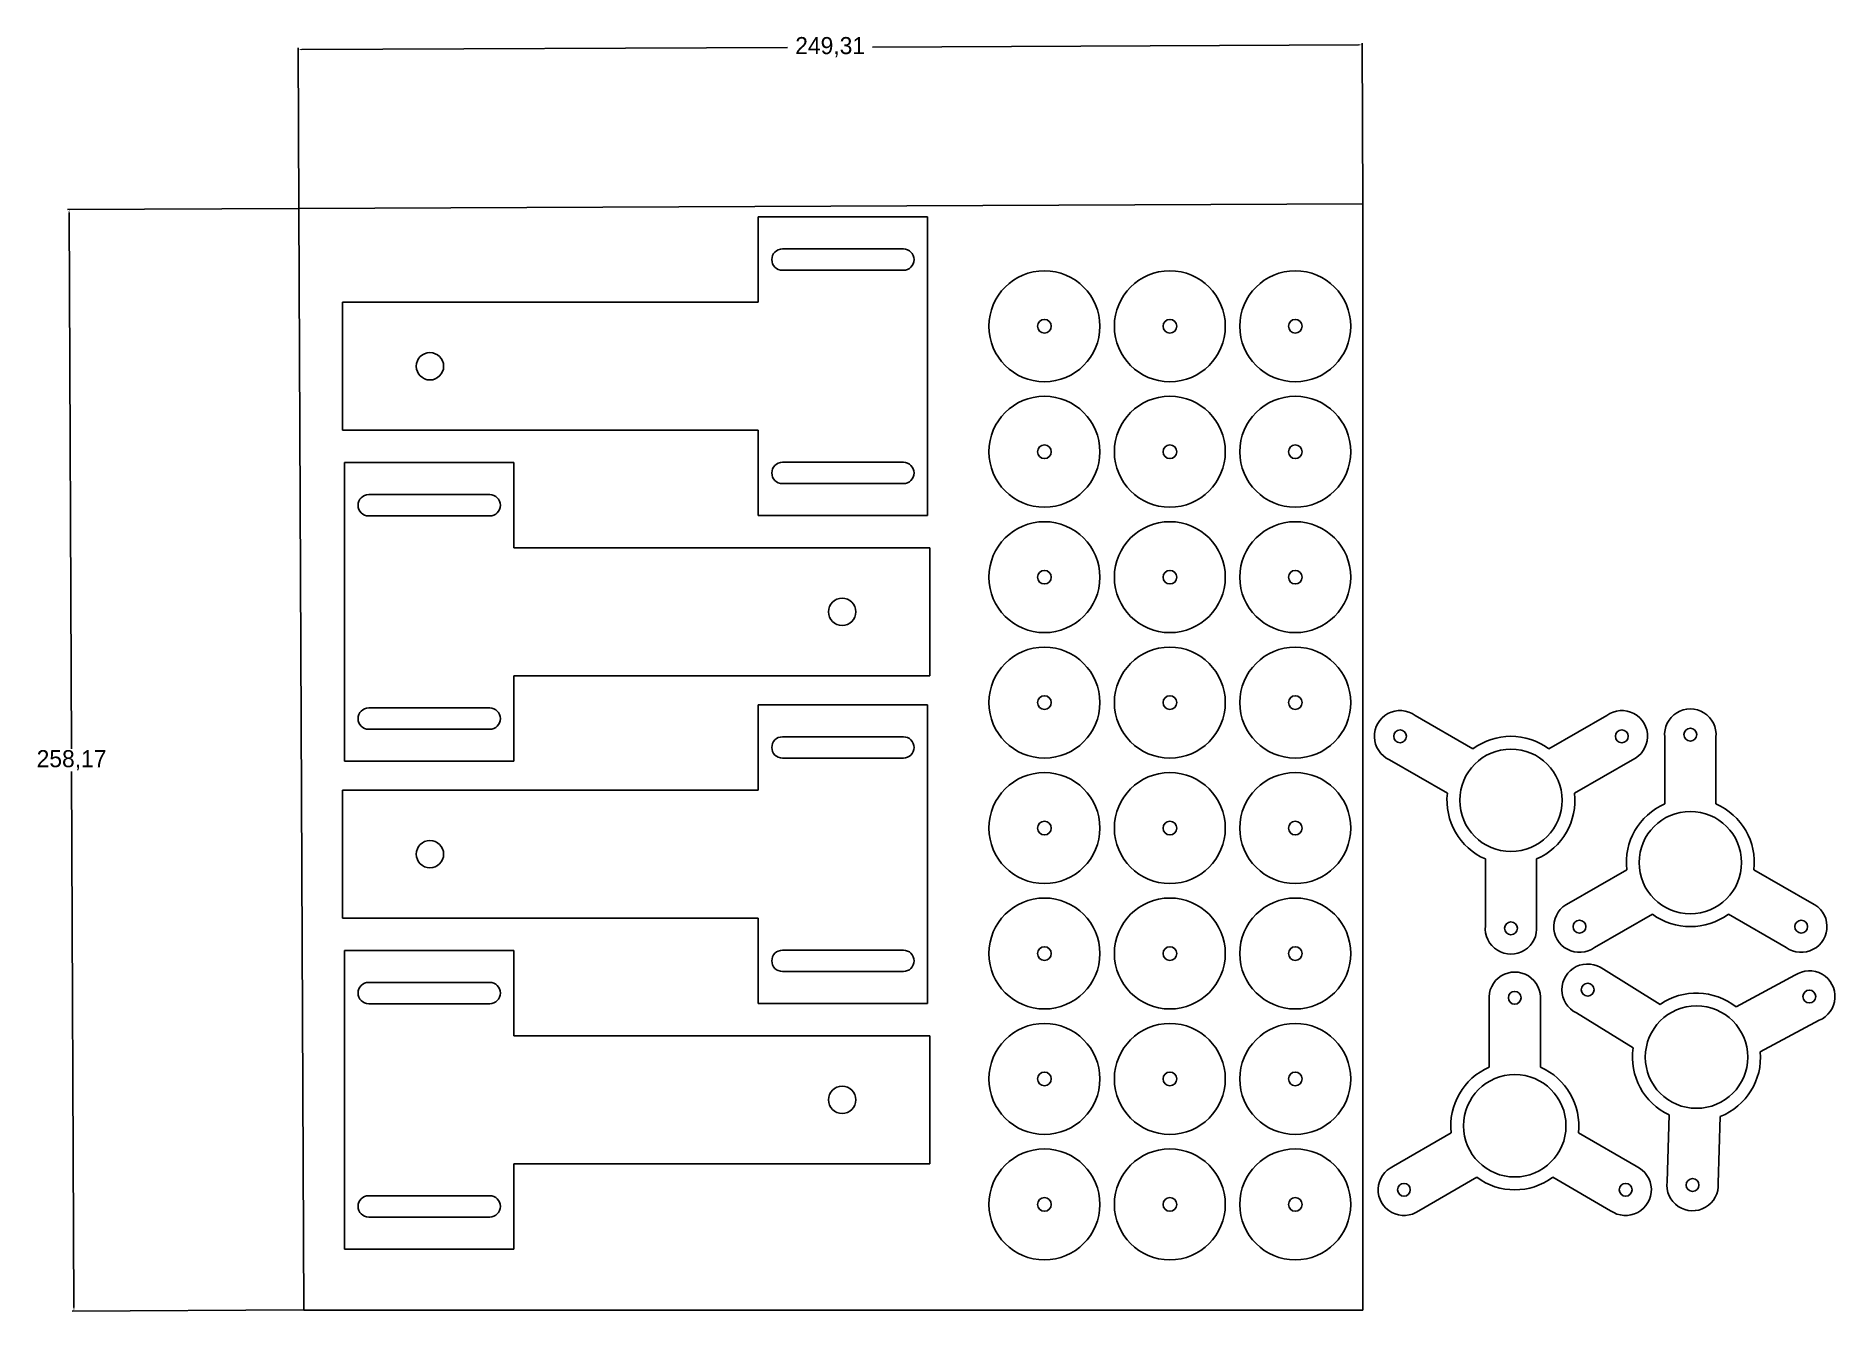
# Model space of a CAD drawing. Header units: millimetres. Extents: x 678 to 2786, y 105 to 1599.
import ezdxf

# ---------------------------------------------------------------- set-up
doc = ezdxf.new("R2010")
doc.units = ezdxf.units.MM
doc.header["$PDSIZE"] = -1
doc.dimstyles.new('ISO-25', dxfattribs={"dimtxt": 2.5, "dimasz": 2.5, "dimexe": 1.25, "dimexo": 0.625, "dimtad": 1, "dimtxsty": 'Standard', "dimcen": 2.5, "dimadec": 0, "dimazin": 0, "dimtfac": 1, "dimtmove": 0, "dimatfit": 3, "dimfxl": 1, "dimarcsym": 0})

# ---------------------------------------------------------------- blocks, each defined once
blk = doc.blocks.new('A$Cb21e7733')
for p, q in [((0, 50), (0, 70)), ((0, 70), (22, 70)), ((39.68, 70), (22, 70)), ((39.68, 50), (39.68, 70)), ((5.67, 62.5), (34.01, 62.5)), ((5.67, 57.5), (34.01, 57.5)), ((0, 50), (0, 20)), ((96.12, 50), (39.68, 50)), ((96.12, 50), (137.12, 50)), ((137.12, 20), (137.12, 50)), ((0, 20), (0, 0)), ((39.68, 20), (96.12, 20)), ((39.68, 0), (39.68, 20)), ((96.12, 20), (137.12, 20)), ((5.67, 12.5), (34.01, 12.5)), ((5.67, 7.5), (34.01, 7.5)), ((0, 0), (22, 0)), ((22, 0), (39.68, 0))]:
    blk.add_line(p, q)
blk.add_circle((116.62, 35), 3.2)
for centre, start, end in [((5.67, 60), 90, 270), ((34.01, 60), 270, 90), ((5.67, 10), 90, 270), ((34.01, 10), 270, 90)]:
    blk.add_arc(centre, 2.5, start, end)
blk = doc.blocks.new('*U10')
for radius in [65, 8]:
    blk.add_circle((0, 0), radius)
blk = doc.blocks.new('*U11')
at = {"color": 0, "linetype": 'ByBlock', "lineweight": -2, "transparency": 16777216}
for p in [(0, 294), (147, 294), (294, 294), (441, 294), (588, 294), (735, 294), (882, 294), (1029, 294), (0, 147), (147, 147), (294, 147), (441, 147), (588, 147), (735, 147), (882, 147), (1029, 147), (0, 0), (147, 0), (294, 0), (441, 0), (588, 0), (735, 0), (882, 0), (1029, 0)]:
    blk.add_blockref('*U10', p, dxfattribs=at)
blk = doc.blocks.new('*D12')
at = {"color": 0, "lineweight": -2, "transparency": 16777216}
for p, q in [((986.4, 1396.9), (985.6, 1585.4)), ((989.7, 1583.4), (1559, 1585.9)), ((2228.1, 1588.8), (1658.7, 1586.3)), ((2233, 1402.4), (2232.1, 1590.8))]:
    blk.add_line(p, q, dxfattribs=at)
at = {"color": 0, "transparency": 16777216}
for points in [[(989.7, 1584.1), (989.7, 1582.7), (985.6, 1583.4)], [(2228.1, 1589.5), (2228.1, 1588.1), (2232.2, 1588.8)]]:
    blk.add_solid(points, dxfattribs=at)
at = {"layer": 'Defpoints', "color": 0, "transparency": 16777216}
for p in [(2232.2, 1588.8), (986.4, 1396.9), (2233, 1402.4)]:
    blk.add_point(p, dxfattribs=at)
at = {"color": 0, "transparency": 16777216, "insert": (1608.9, 1586.1), "char_height": 20, "attachment_point": 5}
blk.add_mtext('249,31', dxfattribs=at)
blk = doc.blocks.new('*D13')
at = {"color": 0, "lineweight": -2, "transparency": 16777216}
for p, q in [((986.4, 1397.1), (715.1, 1395.9)), ((717.2, 1391.8), (719.9, 763.7)), ((722.8, 109.2), (720, 737.3)), ((992.1, 106.3), (720.8, 105.1))]:
    blk.add_line(p, q, dxfattribs=at)
at = {"color": 0, "transparency": 16777216}
for points in [[(717.8, 1391.8), (716.5, 1391.8), (717.1, 1395.9)], [(723.5, 109.2), (722.1, 109.2), (722.8, 105.1)]]:
    blk.add_solid(points, dxfattribs=at)
at = {"layer": 'Defpoints', "color": 0, "transparency": 16777216}
for p in [(986.4, 1397.1), (992.1, 106.3), (722.8, 105.1)]:
    blk.add_point(p, dxfattribs=at)
at = {"color": 0, "transparency": 16777216, "insert": (720, 750.5), "char_height": 20, "attachment_point": 5}
blk.add_mtext('258,17', dxfattribs=at)

msp = doc.modelspace()

# ---------------------------------------------------------------- linework, layer by layer
at = {"color": 7, "linetype": 'Continuous', "lineweight": 25}
for p, q in [((2362.103, 763.908), (2294.353, 803.023)), ((2451.161, 763.908), (2518.911, 803.023)), ((2586.834, 699.292), (2586.834, 777.523)), ((2646.834, 699.292), (2646.834, 777.523)), ((2332.103, 711.946), (2264.353, 751.062)), ((2481.161, 711.946), (2548.911, 751.062)), ((2376.632, 634.819), (2376.632, 556.588)), ((2436.632, 634.819), (2436.632, 556.588)), ((2542.305, 622.165), (2474.555, 583.05)), ((2691.364, 622.165), (2759.114, 583.05)), ((2572.305, 570.204), (2504.555, 531.088)), ((2661.364, 570.204), (2729.114, 531.088)), ((2581.411, 464.332), (2514.9, 505.519)), ((2670.427, 461.584), (2739.351, 498.591)), ((2381.104, 390.889), (2381.104, 469.119)), ((2441.104, 390.889), (2441.104, 469.119)), ((2549.822, 413.321), (2483.311, 454.507)), ((2698.81, 408.722), (2767.734, 445.729)), ((2591.951, 334.856), (2589.537, 256.663)), ((2651.922, 333.005), (2649.509, 254.812)), ((2336.575, 313.761), (2268.825, 274.646)), ((2485.634, 313.761), (2553.384, 274.646)), ((2366.575, 261.8), (2298.825, 222.684)), ((2455.634, 261.8), (2523.384, 222.684))]:
    msp.add_line(p, q, dxfattribs=at)
msp.add_lwpolyline([(2232.969, 106.282), (992.097, 106.282), (986.436, 1397.106), (2232.969, 1402.363)], close=True)
for centre, radius in [((2276.728, 778.558), 7.5), ((2536.536, 778.558), 7.5), ((2616.834, 780.554), 7.5), ((2406.632, 703.558), 60), ((2616.834, 630.554), 60), ((2406.632, 553.558), 7.5), ((2486.931, 555.554), 7.5), ((2746.738, 555.554), 7.5), ((2496.529, 481.609), 7.5), ((2411.104, 472.15), 7.5), ((2756.213, 473.594), 7.5), ((2624.057, 402.637), 60), ((2411.104, 322.15), 60), ((2281.201, 247.15), 7.5), ((2541.008, 247.15), 7.5), ((2619.43, 252.708), 7.5)]:
    msp.add_circle(centre, radius, dxfattribs=at)
for centre, radius, start, end in [((2276.728, 778.558), 30.153, 54.23152, 245.76848), ((2536.536, 778.558), 30.153, 294.23152, 125.76848), ((2616.834, 780.554), 30.153, 354.23152, 185.76848), ((2406.632, 703.558), 75, 53.578178, 126.421822), ((2406.632, 703.558), 75, 173.578178, 246.421822), ((2406.632, 703.558), 75, 293.578178, 6.421822), ((2616.834, 630.554), 75, 113.578178, 186.421822), ((2616.834, 630.554), 75, 353.578178, 66.421822), ((2486.931, 555.554), 30.153, 114.23152, 305.76848), ((2616.834, 630.554), 75, 233.578178, 306.421822), ((2746.738, 555.554), 30.153, 234.23152, 65.76848), ((2406.632, 553.558), 30.153, 174.23152, 5.76848), ((2496.529, 481.609), 30.153, 52.463677, 244.000636), ((2411.104, 472.15), 30.153, 354.23152, 185.76848), ((2756.213, 473.594), 30.153, 292.463677, 124.000636), ((2624.057, 402.637), 75, 51.810335, 124.653978), ((2624.057, 402.637), 75, 171.810335, 244.653978), ((2624.057, 402.637), 75, 291.810335, 4.653978), ((2411.104, 322.15), 75, 113.578178, 186.421822), ((2411.104, 322.15), 75, 353.578178, 66.421822), ((2281.201, 247.15), 30.153, 114.23152, 305.76848), ((2541.008, 247.15), 30.153, 234.23152, 65.76848), ((2411.104, 322.15), 75, 233.578178, 306.421822), ((2619.43, 252.708), 30.153, 172.463677, 4.000636)]:
    msp.add_arc(centre, radius, start, end, dxfattribs=at)

# ---------------------------------------------------------------- block references
at = {"xscale": 5, "yscale": 5, "zscale": 5, "rotation": 180}
for p in [(1723.094, 1387.144), (1723.094, 815.454)]:
    msp.add_blockref('A$Cb21e7733', p, dxfattribs=at)
at = {"rotation": 90}
msp.add_blockref('*U11', (2153.937, 230.033), dxfattribs=at)
at = {"xscale": 5, "yscale": 5, "zscale": 5}
for p in [(1039.929, 749.327), (1039.929, 177.637)]:
    msp.add_blockref('A$Cb21e7733', p, dxfattribs=at)

# ---------------------------------------------------------------- dimensions: what is measured, and where the dimension line sits
for p1, p2, distance, picture, middle in [((986.437, 1396.896), (2232.969, 1402.363), 186.465, '*D12', (1608.885, 1586.093)), ((986.436, 1397.106), (992.097, 106.282), -269.299, '*D13', (719.97, 750.513))]:
    dim = msp.add_aligned_dim(p1=p1, p2=p2, distance=distance, dimstyle='ISO-25', override={"dimtxt": 20, "dimasz": 4.08, "dimexe": 2, "dimexo": 0, "dimgap": 1.524, "dimtih": 1, "dimtoh": 1, "dimlfac": 0.2, "dimzin": 0, "dimadec": 2, "dimtzin": 0})
    dim.commit()
    dim.dimension.update_dxf_attribs({"geometry": picture, "text_midpoint": middle})

doc.saveas('drawing.dxf')
